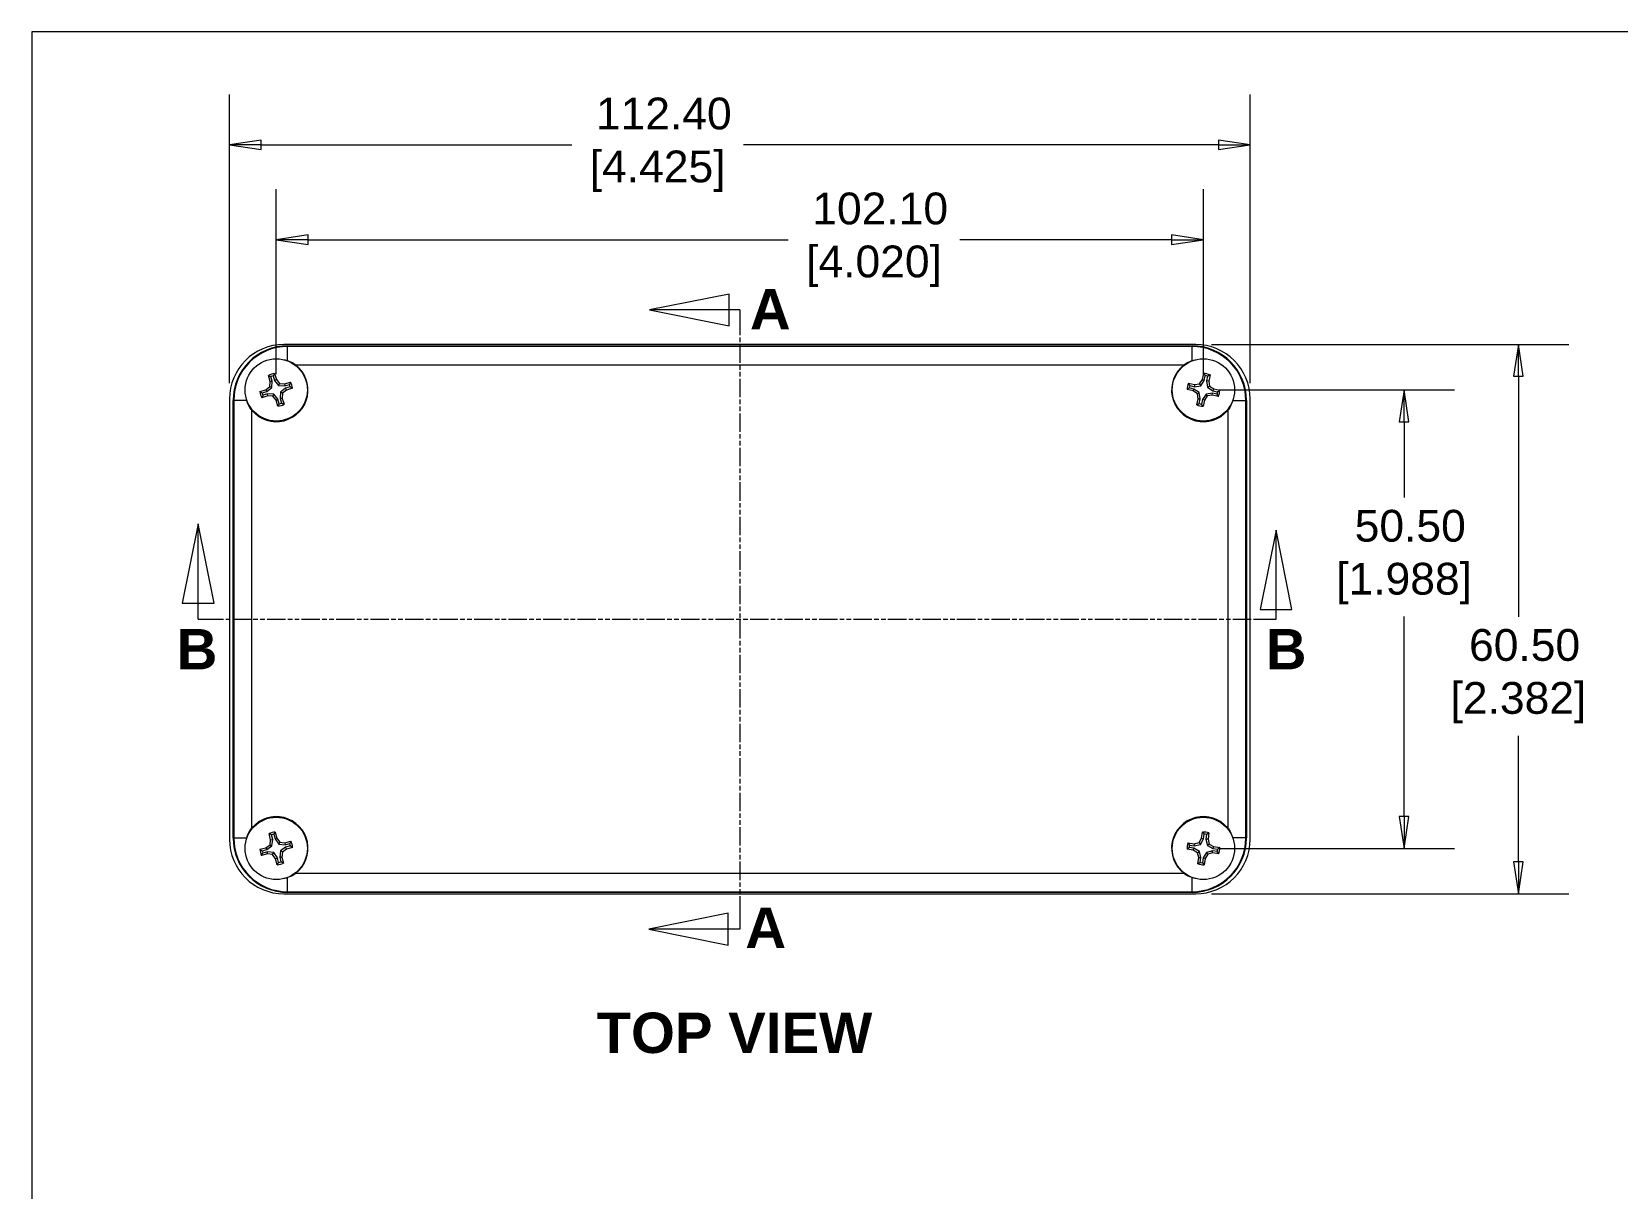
# Model space of a CAD drawing. Header units: millimetres. Extents: x 16 to 472, y 17 to 362.
# Drawn here: x 15.9 to 190.5, y 234.4 to 361.8 of the extents above; entities that cross this region are included whole.
import ezdxf

# ---------------------------------------------------------------- set-up
doc = ezdxf.new("R2010")
doc.units = ezdxf.units.MM
doc.header["$LTSCALE"] = 1.75
doc.linetypes.add('DOUBLE_DASH_CHAIN', pattern=[1.2403, 0.6614, -0.0827, 0.1654, -0.0827, 0.1654, -0.0827])
for name, color, linetype, lineweight in [('Dimension (ANSI)', 7, 'Continuous', 9), ('Section Line (ANSI)', 7, 'DOUBLE_DASH_CHAIN', 9), ('Sketch Geometry (ANSI)', 7, 'Continuous', 9), ('Symbol (ANSI)', 7, 'Continuous', 9), ('Visible (ANSI)', 7, 'Continuous', 9), ('Visible Narrow (ANSI)', 7, 'Continuous', 9)]:
    doc.layers.add(name, color=color, linetype=linetype, lineweight=lineweight)
doc.styles.add('Label Text (ANSI)', font='arialbd.ttf')
doc.styles.add('Note Text (ANSI)', font='arial.ttf')
doc.styles.add('Text Style20', font='arial.ttf')
doc.dimstyles.new('Default - mm (ANSI)', dxfattribs={"dimscale": 1.75, "dimtxt": 2, "dimasz": 2, "dimexe": 3.175, "dimexo": 1, "dimgap": 0.8, "dimtad": 0, "dimtih": 1, "dimtoh": 1, "dimrnd": 1e-08, "dimzin": 4, "dimdsep": 46, "dimtxsty": 'Note Text (ANSI)', "dimblk": 'Filled-1', "dimcen": 0.09, "dimdle": 10, "dimclrd": 256, "dimclre": 256, "dimclrt": 256, "dimadec": 1, "dimazin": 0, "dimtfac": 1.524, "dimtofl": 0, "dimtmove": 0, "dimatfit": 3, "dimfxl": 0, "dimtolj": 1, "dimtzin": 0, "dimlwd": -1, "dimlwe": -1, "dimarcsym": 0})

# ---------------------------------------------------------------- blocks, each defined once
blk = doc.blocks.new('Title Blocks HAMMOND')
at = {"layer": 'Sketch Geometry (ANSI)'}
for p, q in [((269.997, 206.727), (9.353, 206.727)), ((9.353, 206.727), (9.353, 9.64))]:
    blk.add_line(p, q, dxfattribs=at)
at = {"layer": 'Symbol (ANSI)', "style": 'Text Style20'}
blk.add_attdef('<TITLE>_001', (231.705, 16.349), '', height=5, dxfattribs=at)
blk = doc.blocks.new('2dTransSection0')
at = {"layer": 'Section Line (ANSI)', "linetype": 'Continuous'}
for p, q in [((19.576, 175.771), (18.576, 170.771)), ((19.576, 170.771), (19.576, 175.771)), ((20.576, 170.771), (19.576, 175.771)), ((87.403, 175.37), (86.403, 170.37)), ((87.403, 170.37), (87.403, 175.37)), ((88.403, 170.37), (87.403, 175.37)), ((18.576, 170.771), (20.576, 170.771)), ((19.576, 169.765), (19.576, 170.771)), ((19.576, 169.765), (20.918, 169.765)), ((86.061, 169.765), (87.403, 169.765)), ((86.403, 170.37), (88.403, 170.37)), ((87.403, 169.765), (87.403, 170.37))]:
    blk.add_line(p, q, dxfattribs=at)
at = {"layer": 'Section Line (ANSI)', "linetype": 'DOUBLE_DASH_CHAIN'}
blk.add_line((19.576, 169.765), (87.403, 169.765), dxfattribs=at)
at = {"layer": 'Section Line (ANSI)', "linetype": 'Continuous', "flags": 128}
for points in [[(20.576, 170.771), (19.576, 175.771), (18.576, 170.771), (20.576, 170.771)], [(88.403, 170.37), (87.403, 175.37), (86.403, 170.37), (88.403, 170.37)]]:
    blk.add_lwpolyline(points, dxfattribs=at)
at = {"layer": 'Section Line (ANSI)'}
for points in [[(20.576, 170.771), (19.576, 175.771), (18.576, 170.771), (20.576, 170.771)], [(88.403, 170.37), (87.403, 175.37), (86.403, 170.37), (88.403, 170.37)]]:
    blk.add_solid(points, dxfattribs=at)
at = {"layer": 'Section Line (ANSI)', "char_height": 2.54, "attachment_point": 7, "line_spacing_factor": 0.25, "style": 'Label Text (ANSI)'}
for insert in [(18.228, 166.604), (86.759, 166.604)]:
    blk.add_mtext('B', dxfattribs=dict(at, insert=insert))
blk = doc.blocks.new('2dTransSection1')
at = {"layer": 'Section Line (ANSI)', "linetype": 'Continuous'}
for p, q in [((52.983, 190.229), (47.983, 189.229)), ((52.983, 188.229), (52.983, 190.229)), ((52.983, 189.229), (47.983, 189.229)), ((47.983, 189.229), (52.983, 188.229)), ((53.662, 189.229), (52.983, 189.229)), ((53.662, 189.229), (53.662, 187.932)), ((52.934, 151.251), (47.934, 150.251)), ((52.934, 149.251), (52.934, 151.251)), ((53.662, 151.548), (53.662, 150.251)), ((52.934, 150.251), (47.934, 150.251)), ((47.934, 150.251), (52.934, 149.251)), ((53.662, 150.251), (52.934, 150.251))]:
    blk.add_line(p, q, dxfattribs=at)
at = {"layer": 'Section Line (ANSI)', "linetype": 'DOUBLE_DASH_CHAIN'}
blk.add_line((53.662, 189.229), (53.662, 150.251), dxfattribs=at)
at = {"layer": 'Section Line (ANSI)', "linetype": 'Continuous', "flags": 128}
for points in [[(52.983, 190.229), (47.983, 189.229), (52.983, 188.229), (52.983, 190.229)], [(52.934, 151.251), (47.934, 150.251), (52.934, 149.251), (52.934, 151.251)]]:
    blk.add_lwpolyline(points, dxfattribs=at)
at = {"layer": 'Section Line (ANSI)'}
for points in [[(52.983, 190.229), (47.983, 189.229), (52.983, 188.229), (52.983, 190.229)], [(52.934, 151.251), (47.934, 150.251), (52.934, 149.251), (52.934, 151.251)]]:
    blk.add_solid(points, dxfattribs=at)
at = {"layer": 'Section Line (ANSI)', "char_height": 2.54, "attachment_point": 7, "line_spacing_factor": 0.25, "style": 'Label Text (ANSI)'}
for insert in [(54.298, 187.996), (54.012, 149.072)]:
    blk.add_mtext('A', dxfattribs=dict(at, insert=insert))
blk = doc.blocks.new('Filled-1')
at = {"color": 0}
for p, q in [((0, 0), (-1, 0.15)), ((-1, 0.15), (-1, -0.15)), ((-1, 0), (0, 0)), ((-1, -0.15), (0, 0))]:
    blk.add_line(p, q, dxfattribs=at)
at = {"color": 0, "flags": 128}
blk.add_lwpolyline([(-1, -0.15), (0, 0), (-1, 0.15), (-1, -0.15)], dxfattribs=at)
at = {"color": 0}
blk.add_solid([(-1, -0.15), (0, 0), (-1, 0.15), (-1, -0.15)], dxfattribs=at)
blk = doc.blocks.new('*D12')
at = {"layer": 'Defpoints', "color": 0, "transparency": 16777216}
for p in [(150.11, 349.34), (37.71, 321.34), (150.11, 321.34)]:
    blk.add_point(p, dxfattribs=at)
at = {"layer": 'Dimension (ANSI)', "transparency": 16777216}
for p, q in [((37.71, 323.09), (37.71, 354.89)), ((150.11, 323.09), (150.11, 354.89)), ((41.21, 349.34), (75.42, 349.34)), ((146.61, 349.34), (94.3, 349.34))]:
    blk.add_line(p, q, dxfattribs=at)
at = {"layer": 'Dimension (ANSI)', "transparency": 16777216, "xscale": 3.5, "yscale": 3.5, "zscale": 3.5, "rotation": 180}
blk.add_blockref('Filled-1', (37.71, 349.34), dxfattribs=at)
at = {"layer": 'Dimension (ANSI)', "transparency": 16777216, "xscale": 3.5, "yscale": 3.5, "zscale": 3.5}
blk.add_blockref('Filled-1', (150.11, 349.34), dxfattribs=at)
at = {"layer": 'Dimension (ANSI)', "transparency": 16777216, "insert": (84.86, 349.34), "char_height": 3.5, "attachment_point": 5, "style": 'Note Text (ANSI)'}
blk.add_mtext('\\A1; 112.40\\P[4.425]', dxfattribs=at)
blk = doc.blocks.new('*D13')
at = {"layer": 'Defpoints', "color": 0, "transparency": 16777216}
for p in [(144.96, 338.88), (42.86, 322.34), (144.96, 322.34)]:
    blk.add_point(p, dxfattribs=at)
at = {"layer": 'Dimension (ANSI)', "transparency": 16777216}
for p, q in [((42.86, 324.09), (42.86, 344.44)), ((144.96, 324.09), (144.96, 344.44)), ((46.36, 338.88), (99.25, 338.88)), ((141.46, 338.88), (118.13, 338.88))]:
    blk.add_line(p, q, dxfattribs=at)
at = {"layer": 'Dimension (ANSI)', "transparency": 16777216, "xscale": 3.5, "yscale": 3.5, "zscale": 3.5, "rotation": 180}
blk.add_blockref('Filled-1', (42.86, 338.88), dxfattribs=at)
at = {"layer": 'Dimension (ANSI)', "transparency": 16777216, "xscale": 3.5, "yscale": 3.5, "zscale": 3.5}
blk.add_blockref('Filled-1', (144.96, 338.88), dxfattribs=at)
at = {"layer": 'Dimension (ANSI)', "transparency": 16777216, "insert": (108.69, 338.88), "char_height": 3.5, "attachment_point": 5, "style": 'Note Text (ANSI)'}
blk.add_mtext('\\A1; 102.10\\P[4.020]', dxfattribs=at)
blk = doc.blocks.new('*D14')
at = {"layer": 'Defpoints', "color": 0, "transparency": 16777216}
for p in [(144.96, 322.34), (144.96, 271.84), (167.06, 271.84)]:
    blk.add_point(p, dxfattribs=at)
at = {"layer": 'Dimension (ANSI)', "transparency": 16777216}
for p, q in [((146.71, 322.34), (172.62, 322.34)), ((167.06, 318.84), (167.06, 310.5)), ((167.06, 275.34), (167.06, 297.37)), ((146.71, 271.84), (172.62, 271.84))]:
    blk.add_line(p, q, dxfattribs=at)
at = {"layer": 'Dimension (ANSI)', "transparency": 16777216, "xscale": 3.5, "yscale": 3.5, "zscale": 3.5}
for p, rotation in [((167.06, 322.34), 90), ((167.06, 271.84), 270)]:
    blk.add_blockref('Filled-1', p, dxfattribs=dict(at, rotation=rotation))
at = {"layer": 'Dimension (ANSI)', "transparency": 16777216, "insert": (167.06, 303.93), "char_height": 3.5, "attachment_point": 5, "style": 'Note Text (ANSI)'}
blk.add_mtext('\\A1; 50.50\\P[1.988]', dxfattribs=at)
blk = doc.blocks.new('*D15')
at = {"layer": 'Defpoints', "color": 0, "transparency": 16777216}
for p in [(144.11, 327.34), (144.11, 266.84), (179.65, 266.84)]:
    blk.add_point(p, dxfattribs=at)
at = {"layer": 'Dimension (ANSI)', "transparency": 16777216}
for p, q in [((145.86, 327.34), (185.21, 327.34)), ((179.65, 323.84), (179.65, 297.36)), ((179.65, 270.34), (179.65, 284.23)), ((145.86, 266.84), (185.21, 266.84))]:
    blk.add_line(p, q, dxfattribs=at)
at = {"layer": 'Dimension (ANSI)', "transparency": 16777216, "xscale": 3.5, "yscale": 3.5, "zscale": 3.5}
for p, rotation in [((179.65, 327.34), 90), ((179.65, 266.84), 270)]:
    blk.add_blockref('Filled-1', p, dxfattribs=dict(at, rotation=rotation))
at = {"layer": 'Dimension (ANSI)', "transparency": 16777216, "insert": (179.65, 290.8), "char_height": 3.5, "attachment_point": 5, "style": 'Note Text (ANSI)'}
blk.add_mtext('\\A1; 60.50\\P[2.382]', dxfattribs=at)

msp = doc.modelspace()

# ---------------------------------------------------------------- linework, layer by layer
at = {"layer": 'Visible (ANSI)'}
for p, q in [((144.1083, 327.3379), (43.7083, 327.3379)), ((44.1083, 327.1879), (143.7083, 327.1879)), ((42.1996, 323.2673), (41.9976, 323.9227)), ((42.1597, 322.7073), (42.1996, 323.2673)), ((42.1996, 323.2673), (42.426, 323.2932)), ((42.426, 323.2932), (42.2687, 323.8032)), ((42.376, 322.5929), (42.426, 323.2932)), ((42.5204, 323.8808), (42.6776, 323.3708)), ((42.6772, 324.1322), (42.8793, 323.4769)), ((42.8793, 323.4769), (42.6776, 323.3708)), ((42.6776, 323.3708), (43.1133, 322.8202)), ((42.8793, 323.4769), (43.2277, 323.0366)), ((43.2277, 323.0366), (43.1133, 322.8202)), ((43.2277, 323.0366), (43.7877, 322.9966)), ((43.7877, 322.9966), (44.443, 323.1987)), ((143.3091, 323.0676), (143.9787, 322.9193)), ((144.5336, 323.0044), (144.8453, 323.4714)), ((144.6651, 322.798), (145.0548, 323.382)), ((144.8453, 323.4714), (144.9937, 324.141)), ((144.8453, 323.4714), (145.0548, 323.382)), ((145.0548, 323.382), (145.1703, 323.9031)), ((145.4274, 323.8461), (145.3119, 323.3251)), ((145.5396, 323.3176), (145.3119, 323.3251)), ((145.3119, 323.3251), (145.4184, 322.6311)), ((145.688, 323.9871), (145.5396, 323.3176)), ((145.5396, 323.3176), (145.6248, 322.7626)), ((37.7083, 321.3379), (37.7083, 272.8379)), ((41.064, 322.1568), (41.7194, 322.3589)), ((41.9289, 321.6793), (41.2736, 321.4772)), ((41.3154, 322), (41.8254, 322.1572)), ((41.903, 321.9056), (41.393, 321.7484)), ((41.7194, 322.3589), (42.1597, 322.7073)), ((41.7194, 322.3589), (41.8254, 322.1572)), ((41.8254, 322.1572), (42.376, 322.5929)), ((41.9289, 321.6793), (41.903, 321.9056)), ((42.6033, 321.8556), (41.903, 321.9056)), ((42.489, 321.6393), (41.9289, 321.6793)), ((42.1597, 322.7073), (42.376, 322.5929)), ((42.489, 321.6393), (42.6033, 321.8556)), ((42.8374, 321.199), (42.489, 321.6393)), ((43.039, 321.3051), (42.6033, 321.8556)), ((42.8374, 321.199), (43.039, 321.3051)), ((43.1962, 320.795), (43.039, 321.3051)), ((43.1133, 322.8202), (43.8136, 322.7703)), ((43.3406, 322.083), (43.2906, 321.3827)), ((43.517, 321.4086), (43.2906, 321.3827)), ((43.2906, 321.3827), (43.4479, 320.8726)), ((43.8912, 322.5186), (43.3406, 322.083)), ((43.5569, 321.9686), (43.3406, 322.083)), ((43.5569, 321.9686), (43.517, 321.4086)), ((43.517, 321.4086), (43.719, 320.7532)), ((43.9972, 322.317), (43.5569, 321.9686)), ((43.7877, 322.9966), (43.8136, 322.7703)), ((43.8136, 322.7703), (44.3236, 322.9275)), ((44.4012, 322.6759), (43.8912, 322.5186)), ((43.9972, 322.317), (43.8912, 322.5186)), ((44.6526, 322.519), (43.9972, 322.317)), ((143.8248, 322.2249), (143.1553, 322.3733)), ((143.9142, 322.4345), (143.3931, 322.5499)), ((143.4501, 322.807), (143.9712, 322.6915)), ((143.8248, 322.2249), (143.9142, 322.4345)), ((144.2918, 321.9133), (143.8248, 322.2249)), ((144.4982, 322.0448), (143.9142, 322.4345)), ((143.9787, 322.9193), (143.9712, 322.6915)), ((143.9712, 322.6915), (144.6651, 322.798)), ((143.9787, 322.9193), (144.5336, 323.0044)), ((144.2286, 320.6888), (144.377, 321.3583)), ((144.2918, 321.9133), (144.4982, 322.0448)), ((144.377, 321.3583), (144.2918, 321.9133)), ((144.377, 321.3583), (144.6047, 321.3508)), ((144.4892, 320.8297), (144.6047, 321.3508)), ((144.6047, 321.3508), (144.4982, 322.0448)), ((144.5336, 323.0044), (144.6651, 322.798)), ((144.8618, 321.2938), (144.7463, 320.7728)), ((145.2515, 321.8778), (144.8618, 321.2938)), ((145.0713, 321.2044), (144.8618, 321.2938)), ((145.383, 321.6715), (145.0713, 321.2044)), ((145.9454, 321.9843), (145.2515, 321.8778)), ((145.383, 321.6715), (145.2515, 321.8778)), ((145.9379, 321.7566), (145.383, 321.6715)), ((145.6248, 322.7626), (145.4184, 322.6311)), ((145.4184, 322.6311), (146.0024, 322.2414)), ((145.6248, 322.7626), (146.0918, 322.451)), ((145.9379, 321.7566), (145.9454, 321.9843)), ((146.6075, 321.6082), (145.9379, 321.7566)), ((146.4665, 321.8688), (145.9454, 321.9843)), ((146.0918, 322.451), (146.0024, 322.2414)), ((146.0024, 322.2414), (146.5235, 322.1259)), ((146.0918, 322.451), (146.7614, 322.3026)), ((150.1083, 272.8379), (150.1083, 321.3379)), ((38.1083, 272.9879), (38.1083, 321.1879)), ((43.0394, 320.5436), (42.8374, 321.199)), ((145.0713, 321.2044), (144.923, 320.5349)), ((149.7083, 321.1879), (149.7083, 272.9879)), ((42.2419, 272.7958), (42.0693, 273.4596)), ((42.1769, 272.2382), (42.2419, 272.7958)), ((42.2419, 272.7958), (42.4692, 272.8116)), ((42.4692, 272.8116), (42.3349, 273.3281)), ((42.3879, 272.1142), (42.4692, 272.8116)), ((42.5897, 273.3944), (42.724, 272.8778)), ((42.9302, 272.9748), (42.724, 272.8778)), ((42.724, 272.8778), (43.1346, 272.3083)), ((42.7576, 273.6385), (42.9302, 272.9748)), ((42.9302, 272.9748), (43.2585, 272.5193)), ((43.2585, 272.5193), (43.1346, 272.3083)), ((43.2585, 272.5193), (43.8162, 272.4544)), ((43.8162, 272.4544), (44.48, 272.6269)), ((43.8162, 272.4544), (43.832, 272.2271)), ((143.2604, 272.4456), (143.9389, 272.3464)), ((143.9389, 272.3464), (144.4862, 272.4717)), ((144.4862, 272.4717), (144.763, 272.9602)), ((144.4862, 272.4717), (144.6324, 272.2754)), ((144.6324, 272.2754), (144.9785, 272.8863)), ((144.763, 272.9602), (144.8622, 273.6388)), ((144.763, 272.9602), (144.9785, 272.8863)), ((144.9785, 272.8863), (145.0557, 273.4144)), ((145.3163, 273.3763), (145.2391, 272.8482)), ((145.4667, 272.8573), (145.2391, 272.8482)), ((145.2391, 272.8482), (145.3958, 272.1638)), ((145.566, 273.5359), (145.4667, 272.8573)), ((145.4667, 272.8573), (145.5921, 272.31)), ((41.0577, 271.7373), (41.7215, 271.9098)), ((41.9004, 271.2215), (41.2367, 271.049)), ((41.3018, 271.5694), (41.8184, 271.7036)), ((41.8846, 271.4488), (41.3681, 271.3145)), ((41.7215, 271.9098), (42.1769, 272.2382)), ((41.7215, 271.9098), (41.8184, 271.7036)), ((41.8184, 271.7036), (42.3879, 272.1142)), ((41.9004, 271.2215), (41.8846, 271.4488)), ((42.582, 271.3675), (41.8846, 271.4488)), ((42.4581, 271.1565), (41.9004, 271.2215)), ((42.1769, 272.2382), (42.3879, 272.1142)), ((42.4581, 271.1565), (42.582, 271.3675)), ((42.7864, 270.7011), (42.4581, 271.1565)), ((42.9926, 270.798), (42.582, 271.3675)), ((42.7864, 270.7011), (42.9926, 270.798)), ((42.959, 270.0373), (42.7864, 270.7011)), ((43.1269, 270.2815), (42.9926, 270.798)), ((43.1346, 272.3083), (43.832, 272.2271)), ((43.3287, 271.5616), (43.2475, 270.8643)), ((43.4747, 270.88), (43.2475, 270.8643)), ((43.2475, 270.8643), (43.3817, 270.3477)), ((43.8982, 271.9722), (43.3287, 271.5616)), ((43.5397, 271.4377), (43.3287, 271.5616)), ((43.5397, 271.4377), (43.4747, 270.88)), ((43.4747, 270.88), (43.6473, 270.2163)), ((43.9952, 271.766), (43.5397, 271.4377)), ((43.832, 272.2271), (44.3485, 272.3614)), ((44.4148, 272.1065), (43.8982, 271.9722)), ((43.9952, 271.766), (43.8982, 271.9722)), ((44.6589, 271.9386), (43.9952, 271.766)), ((143.8361, 271.6426), (143.1575, 271.7419)), ((143.91, 271.8582), (143.3818, 271.9354)), ((143.4199, 272.1959), (143.9481, 272.1187)), ((143.8361, 271.6426), (143.91, 271.8582)), ((144.3245, 271.3659), (143.8361, 271.6426)), ((144.5208, 271.512), (143.91, 271.8582)), ((143.9389, 272.3464), (143.9481, 272.1187)), ((143.9481, 272.1187), (144.6324, 272.2754)), ((144.3245, 271.3659), (144.5208, 271.512)), ((144.4499, 270.8186), (144.3245, 271.3659)), ((144.3507, 270.14), (144.4499, 270.8186)), ((144.4499, 270.8186), (144.6775, 270.8277)), ((144.6775, 270.8277), (144.5208, 271.512)), ((144.6003, 270.2996), (144.6775, 270.8277)), ((144.9381, 270.7896), (144.8609, 270.2615)), ((145.2842, 271.4004), (144.9381, 270.7896)), ((145.1536, 270.7157), (144.9381, 270.7896)), ((145.1536, 270.7157), (145.0544, 270.0371)), ((145.4304, 271.2042), (145.1536, 270.7157)), ((145.9686, 271.5572), (145.2842, 271.4004)), ((145.4304, 271.2042), (145.2842, 271.4004)), ((145.5921, 272.31), (145.3958, 272.1638)), ((145.3958, 272.1638), (146.0067, 271.8177)), ((145.9777, 271.3295), (145.4304, 271.2042)), ((145.5921, 272.31), (146.0806, 272.0332)), ((145.9777, 271.3295), (145.9686, 271.5572)), ((146.4967, 271.4799), (145.9686, 271.5572)), ((146.6562, 271.2303), (145.9777, 271.3295)), ((146.0806, 272.0332), (146.0067, 271.8177)), ((146.0067, 271.8177), (146.5348, 271.7405)), ((146.0806, 272.0332), (146.7591, 271.934)), ((43.7083, 266.8379), (144.1083, 266.8379)), ((143.7083, 266.9879), (44.1083, 266.9879))]:
    msp.add_line(p, q, dxfattribs=at)
for centre in [(42.8583, 322.3379), (144.9583, 322.3379), (42.8583, 271.8379), (144.9583, 271.8379)]:
    msp.add_circle(centre, 3.429, dxfattribs=at)
for centre, radius, start, end in [((43.7083, 321.3379), 6, 90, 180), ((44.1083, 321.1879), 6, 90, 180), ((143.7083, 321.1879), 6, 0, 90), ((144.1083, 321.3379), 6, 0, 90), ((42.8583, 322.3379), 3.5, 220.056408, 52.559272), ((144.9583, 322.3379), 3.5, 127.440728, 319.943592), ((42.8583, 322.3379), 1.8034, 95.763822, 118.508387), ((42.8583, 322.3379), 1.5795, 102.354359, 111.917849), ((42.8583, 322.3379), 1.8034, 5.763822, 28.508387), ((144.9583, 322.3379), 1.8034, 156.132264, 178.876829), ((144.9583, 322.3379), 1.8034, 66.132264, 88.876829), ((144.9583, 322.3379), 1.5795, 72.722801, 82.286291), ((42.8583, 322.3379), 1.8034, 185.763822, 208.508387), ((42.8583, 322.3379), 1.5795, 192.354359, 201.917849), ((42.8583, 322.3379), 1.5795, 12.354359, 21.917849), ((144.9583, 322.3379), 1.5795, 162.722801, 172.286291), ((144.9583, 322.3379), 1.5795, 342.722801, 352.286291), ((144.9583, 322.3379), 1.8034, 336.132264, 358.876829), ((42.8583, 322.3379), 1.8034, 275.763822, 298.508387), ((42.8583, 322.3379), 1.5795, 282.354359, 291.917849), ((144.9583, 322.3379), 1.8034, 246.132264, 268.876829), ((144.9583, 322.3379), 1.5795, 252.722801, 262.286291), ((42.8583, 271.8379), 3.5, 307.440728, 139.943592), ((144.9583, 271.8379), 3.5, 40.056408, 232.559272), ((43.7083, 272.8379), 6, 180, 270), ((44.1083, 272.9879), 6, 180, 270), ((42.8583, 271.8379), 1.8034, 93.1997, 115.944265), ((42.8583, 271.8379), 1.5795, 99.790237, 109.353728), ((42.8583, 271.8379), 1.8034, 3.1997, 25.944265), ((144.9583, 271.8379), 1.8034, 160.309049, 183.053614), ((143.7083, 272.9879), 6, 270, 0), ((144.1083, 272.8379), 6, 270, 0), ((144.9583, 271.8379), 1.8034, 70.309049, 93.053614), ((144.9583, 271.8379), 1.5795, 76.899586, 86.463077), ((42.8583, 271.8379), 1.8034, 183.1997, 205.944265), ((42.8583, 271.8379), 1.5795, 189.790237, 199.353728), ((42.8583, 271.8379), 1.5795, 9.790237, 19.353728), ((144.9583, 271.8379), 1.5795, 166.899586, 176.463077), ((144.9583, 271.8379), 1.5795, 346.899586, 356.463077), ((144.9583, 271.8379), 1.8034, 340.309049, 3.053614), ((42.8583, 271.8379), 1.8034, 273.1997, 295.944265), ((42.8583, 271.8379), 1.5795, 279.790237, 289.353728), ((144.9583, 271.8379), 1.8034, 250.309049, 273.053614), ((144.9583, 271.8379), 1.5795, 256.899586, 266.463077)]:
    msp.add_arc(centre, radius, start, end, dxfattribs=at)
for points, knots in [([(43.6943, 325.6635), (43.7094, 325.6608), (43.7245, 325.6579), (43.866, 325.6304), (43.9891, 325.5988), (44.1083, 325.5607)], [-0.4128170405, -0.4128170405, -0.4128170405, -0.4128170405, -0.4103592299, -0.4103592299, -0.3898194727, -0.3898194727, -0.3898194727, -0.3898194727]), ([(44.1083, 325.5607), (44.4143, 325.4628), (44.7024, 325.3249), (44.9591, 325.1373), (44.9726, 325.1272), (44.9861, 325.1169)], [1.1240521124, 1.1240521124, 1.1240521124, 1.1240521124, 1.2144288475, 1.2144288475, 1.2194378484, 1.2194378484, 1.2194378484, 1.2194378484]), ([(142.8305, 325.1169), (142.844, 325.1272), (142.8575, 325.1373), (143.1142, 325.3249), (143.4023, 325.4628), (143.7083, 325.5607)], [0.7876676992, 0.7876676992, 0.7876676992, 0.7876676992, 0.7926767002, 0.7926767002, 0.8830534353, 0.8830534353, 0.8830534353, 0.8830534353]), ([(143.7083, 325.5607), (143.8075, 325.5924), (143.9084, 325.6193), (144.0476, 325.6494), (144.085, 325.6568), (144.1224, 325.6635)], [-0.8145710433, -0.8145710433, -0.8145710433, -0.8145710433, -0.7979201394, -0.7979201394, -0.7918508714, -0.7918508714, -0.7918508714, -0.7918508714]), ([(40.1794, 320.0855), (40.1523, 320.1178), (40.1265, 320.1503), (39.887, 320.4697), (39.7285, 320.8191), (39.6249, 321.1879)], [0.792125251, 0.792125251, 0.792125251, 0.792125251, 0.804280923, 0.804280923, 0.91191286, 0.91191286, 0.91191286, 0.91191286]), ([(148.1917, 321.1879), (148.0881, 320.8191), (147.9296, 320.4697), (147.6901, 320.1503), (147.6644, 320.1178), (147.6372, 320.0855)], [1.13355868, 1.13355868, 1.13355868, 1.13355868, 1.241190617, 1.241190617, 1.25334629, 1.25334629, 1.25334629, 1.25334629]), ([(39.6249, 272.9879), (39.7285, 273.3568), (39.887, 273.7062), (40.1265, 274.0255), (40.1523, 274.0581), (40.1794, 274.0903)], [1.13355868, 1.13355868, 1.13355868, 1.13355868, 1.241190617, 1.241190617, 1.25334629, 1.25334629, 1.25334629, 1.25334629]), ([(147.6372, 274.0903), (147.6644, 274.0581), (147.6901, 274.0255), (147.9296, 273.7062), (148.0881, 273.3568), (148.1917, 272.9879)], [0.792125251, 0.792125251, 0.792125251, 0.792125251, 0.804280923, 0.804280923, 0.91191286, 0.91191286, 0.91191286, 0.91191286]), ([(44.9861, 269.059), (44.9726, 269.0486), (44.9591, 269.0385), (44.7024, 268.8509), (44.4143, 268.7131), (44.1083, 268.6152)], [0.7876676992, 0.7876676992, 0.7876676992, 0.7876676992, 0.7926767002, 0.7926767002, 0.8830534353, 0.8830534353, 0.8830534353, 0.8830534353]), ([(143.7083, 268.6152), (143.4023, 268.7131), (143.1142, 268.8509), (142.8575, 269.0385), (142.844, 269.0486), (142.8305, 269.059)], [1.1240521124, 1.1240521124, 1.1240521124, 1.1240521124, 1.2144288475, 1.2144288475, 1.2194378484, 1.2194378484, 1.2194378484, 1.2194378484]), ([(44.1083, 268.6152), (44.0091, 268.5834), (43.9082, 268.5565), (43.769, 268.5265), (43.7317, 268.5191), (43.6943, 268.5124)], [-0.8145710433, -0.8145710433, -0.8145710433, -0.8145710433, -0.7979201394, -0.7979201394, -0.7918508714, -0.7918508714, -0.7918508714, -0.7918508714]), ([(144.1224, 268.5124), (144.1072, 268.5151), (144.0921, 268.5179), (143.9506, 268.5454), (143.8275, 268.5771), (143.7083, 268.6152)], [-0.4128170405, -0.4128170405, -0.4128170405, -0.4128170405, -0.4103592299, -0.4103592299, -0.3898194727, -0.3898194727, -0.3898194727, -0.3898194727])]:
    msp.add_open_spline(points, degree=3, knots=knots, dxfattribs=at)
for points, degree in [([(41.9976, 323.9227), (42.1394, 323.8649), (42.2687, 323.8032)], 2), ([(42.6772, 324.1322), (42.5926, 324.0046), (42.5204, 323.8808)], 2), ([(44.443, 323.1987), (44.3852, 323.0569), (44.3236, 322.9275)], 2), ([(143.3091, 323.0676), (143.3782, 322.931), (143.4501, 322.807)], 2), ([(144.9937, 324.141), (145.0883, 324.0206), (145.1703, 323.9031)], 2), ([(145.688, 323.9871), (145.5514, 323.918), (145.4274, 323.8461)], 2), ([(41.064, 322.1568), (41.1916, 322.0722), (41.3154, 322)], 2), ([(41.393, 321.7484), (41.3314, 321.619), (41.2736, 321.4772)], 2), ([(44.6526, 322.519), (44.525, 322.6037), (44.4012, 322.6759)], 2), ([(143.1553, 322.3733), (143.2756, 322.468), (143.3931, 322.5499)], 2), ([(146.6075, 321.6082), (146.5384, 321.7449), (146.4665, 321.8688)], 2), ([(146.5235, 322.1259), (146.641, 322.2079), (146.7614, 322.3026)], 2), ([(39.6249, 321.1879), (39.6211, 321.2013), (39.6174, 321.2148), (39.6138, 321.2282)], 3), ([(43.0394, 320.5436), (43.124, 320.6713), (43.1962, 320.795)], 2), ([(43.719, 320.7532), (43.5773, 320.811), (43.4479, 320.8726)], 2), ([(144.2286, 320.6888), (144.3653, 320.7578), (144.4892, 320.8297)], 2), ([(144.923, 320.5349), (144.8283, 320.6552), (144.7463, 320.7728)], 2), ([(148.2028, 321.2282), (148.1992, 321.2148), (148.1955, 321.2013), (148.1917, 321.1879)], 3), ([(39.6138, 272.9476), (39.6174, 272.9611), (39.6211, 272.9745), (39.6249, 272.9879)], 3), ([(42.3349, 273.3281), (42.2084, 273.3955), (42.0693, 273.4596)], 2), ([(42.7576, 273.6385), (42.6674, 273.5148), (42.5897, 273.3944)], 2), ([(44.48, 272.6269), (44.4159, 272.4878), (44.3485, 272.3614)], 2), ([(143.2604, 272.4456), (143.3392, 272.3143), (143.4199, 272.1959)], 2), ([(144.8622, 273.6388), (144.9654, 273.5256), (145.0557, 273.4144)], 2), ([(145.566, 273.5359), (145.4347, 273.457), (145.3163, 273.3763)], 2), ([(148.1917, 272.9879), (148.1955, 272.9745), (148.1992, 272.9611), (148.2028, 272.9476)], 3), ([(41.0577, 271.7373), (41.1814, 271.647), (41.3018, 271.5694)], 2), ([(41.2367, 271.049), (41.3007, 271.188), (41.3681, 271.3145)], 2), ([(44.6589, 271.9386), (44.5352, 272.0288), (44.4148, 272.1065)], 2), ([(143.1575, 271.7419), (143.2706, 271.845), (143.3818, 271.9354)], 2), ([(146.6562, 271.2303), (146.5774, 271.3615), (146.4967, 271.4799)], 2), ([(146.7591, 271.934), (146.646, 271.8308), (146.5348, 271.7405)], 2), ([(42.959, 270.0373), (43.0492, 270.161), (43.1269, 270.2815)], 2), ([(43.6473, 270.2163), (43.5082, 270.2804), (43.3817, 270.3477)], 2), ([(144.3507, 270.14), (144.4819, 270.2188), (144.6003, 270.2996)], 2), ([(144.8609, 270.2615), (144.9512, 270.1502), (145.0544, 270.0371)], 2)]:
    msp.add_open_spline(points, degree=degree, dxfattribs=at)
at = {"layer": 'Visible Narrow (ANSI)'}
for p, q in [((44.1083, 327.1879), (44.1083, 327.1157)), ((44.1083, 325.5607), (44.1083, 327.1157)), ((143.7083, 327.1157), (44.1083, 327.1157)), ((143.7083, 327.1879), (143.7083, 327.1157)), ((143.7083, 325.5607), (143.7083, 327.1157)), ((44.9861, 325.1169), (142.8305, 325.1169)), ((38.1083, 321.1879), (38.1806, 321.1879)), ((39.6249, 321.1879), (38.1806, 321.1879)), ((38.1806, 321.1879), (38.1806, 272.9879)), ((40.1794, 274.0903), (40.1794, 320.0855)), ((147.6372, 320.0855), (147.6372, 274.0903)), ((148.1917, 321.1879), (149.636, 321.1879)), ((149.636, 272.9879), (149.636, 321.1879)), ((149.7083, 321.1879), (149.636, 321.1879)), ((38.1083, 272.9879), (38.1806, 272.9879)), ((38.1806, 272.9879), (39.6249, 272.9879)), ((149.636, 272.9879), (148.1917, 272.9879)), ((149.7083, 272.9879), (149.636, 272.9879)), ((142.8305, 269.059), (44.9861, 269.059)), ((44.1083, 267.0602), (44.1083, 268.6152)), ((143.7083, 267.0602), (143.7083, 268.6152)), ((44.1083, 267.0602), (143.7083, 267.0602)), ((44.1083, 266.9879), (44.1083, 267.0602)), ((143.7083, 266.9879), (143.7083, 267.0602))]:
    msp.add_line(p, q, dxfattribs=at)
for centre, start, end in [((44.1083, 321.1879), 90, 180), ((143.7083, 321.1879), 0, 90), ((44.1083, 272.9879), 180, 270), ((143.7083, 272.9879), 270, 0)]:
    msp.add_arc(centre, 5.9277, start, end, dxfattribs=at)

# ---------------------------------------------------------------- block references
at = {"xscale": 1.75, "yscale": 1.75, "zscale": 1.75}
msp.add_blockref('Title Blocks HAMMOND', (-0.4354, 0.0218), dxfattribs=at)
at = {"layer": 'Section Line (ANSI)', "xscale": 1.75, "yscale": 1.75, "zscale": 1.75}
for name in ['2dTransSection1', '2dTransSection0']:
    msp.add_blockref(name, (0, 0), dxfattribs=at)

# ---------------------------------------------------------------- texts
at = {"layer": 'Symbol (ANSI)', "insert": (78.1395, 249.2378), "char_height": 4.445, "attachment_point": 7, "line_spacing_factor": 0.25, "style": 'Label Text (ANSI)'}
msp.add_mtext('TOP VIEW', dxfattribs=at)

# ---------------------------------------------------------------- dimensions: what is measured, and where the dimension line sits
at = {"layer": 'Dimension (ANSI)'}
for base, p1, p2, angle, text, override, picture, middle in [((150.1083, 349.3379), (37.7083, 321.3379), (150.1083, 321.3379), 180, ' <>\\X[4.425]', {"dimgap": 0.8, "dimtih": 0, "dimtoh": 0, "dimdec": 2, "dimpost": '\\X', "dimtol": 0, "dimlim": 0, "dimtp": 0, "dimtm": 0, "dimtdec": 2, "dimatfit": 1}, '*D12', (84.8567, 349.3379)), ((144.9583, 338.881), (42.8583, 322.3379), (144.9583, 322.3379), 180, ' <>\\X[4.020]', {"dimgap": 0.8, "dimtih": 0, "dimtoh": 0, "dimdec": 2, "dimpost": '\\X', "dimtol": 0, "dimlim": 0, "dimtp": 0, "dimtm": 0, "dimtdec": 2, "dimatfit": 1}, '*D13', (108.692, 338.881)), ((179.6488, 266.8379), (144.1083, 327.3379), (144.1083, 266.8379), 90, ' <>\\X[2.382]', {"dimgap": 0.8, "dimdec": 2, "dimpost": '\\X', "dimtol": 0, "dimlim": 0, "dimtp": 0, "dimtm": 0, "dimtdec": 2, "dimatfit": 1}, '*D15', (179.6488, 290.7955)), ((167.0604, 271.8379), (144.9583, 322.3379), (144.9583, 271.8379), 90, ' <>\\X[1.988]', {"dimgap": 0.8, "dimdec": 2, "dimpost": '\\X', "dimtol": 0, "dimlim": 0, "dimtp": 0, "dimtm": 0, "dimtdec": 2, "dimatfit": 1}, '*D14', (167.0604, 303.9331))]:
    dim = msp.add_linear_dim(base=base, p1=p1, p2=p2, angle=angle, text=text, dimstyle='Default - mm (ANSI)', override=override, dxfattribs=at)
    dim.commit()
    dim.dimension.update_dxf_attribs({"geometry": picture, "text_midpoint": middle, "dimtype": 160})

doc.saveas('drawing.dxf')
